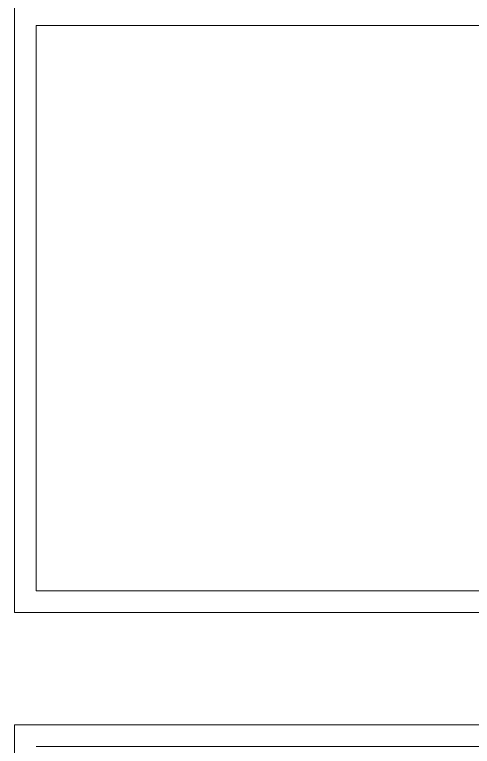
# Model space of a CAD drawing. Header units: inches. Extents: x -1851 to 6314, y -1304 to 4687.
# Drawn here: x 1266 to 1300.1, y 3350.1 to 3404.8 of the extents above; entities that cross this region are included whole.
import ezdxf

# ---------------------------------------------------------------- set-up
doc = ezdxf.new("R2010")
doc.units = ezdxf.units.IN
doc.header["$MEASUREMENT"] = 0
doc.layers.add('E-ARRY-TABL', color=9, linetype='Continuous')

# ---------------------------------------------------------------- blocks, each defined once
blk = doc.blocks.new('2.2.1_8 Mid Plan View')
at = {"color": 7, "linetype": 'Continuous', "lineweight": 15}
for p, q in [((-0.3006, -3.7368), (-0.3006, 2.6804)), ((0.3011, 2.6804), (0.3011, -3.7368)), ((26.705, -3.7368), (26.705, 2.6804)), ((27.3067, 2.6804), (27.3067, -3.7368)), ((-0.4154, -3.622), (-0.4154, 2.5656)), ((0.4159, 2.5656), (0.4159, -3.622)), ((3.4408, -3.622), (3.4408, 2.5656)), ((27.4215, 2.5656), (27.4215, -3.622)), ((0.4159, -3.622), (3.4408, -3.622)), ((0.3011, -3.7368), (3.5556, -3.7368)), ((23.4504, -3.7368), (26.705, -3.7368))]:
    blk.add_line(p, q, dxfattribs=at)

msp = doc.modelspace()

# ---------------------------------------------------------------- block references
at = {"layer": 'E-ARRY-TABL', "xscale": -13.95298604562408, "yscale": 13.95298604562408, "zscale": 13.95298604562408, "rotation": 270}
for p in [(1318.09446, 3355.94457), (1318.09446, 2979.13571)]:
    msp.add_blockref('2.2.1_8 Mid Plan View', p, dxfattribs=at)

doc.saveas('drawing.dxf')
